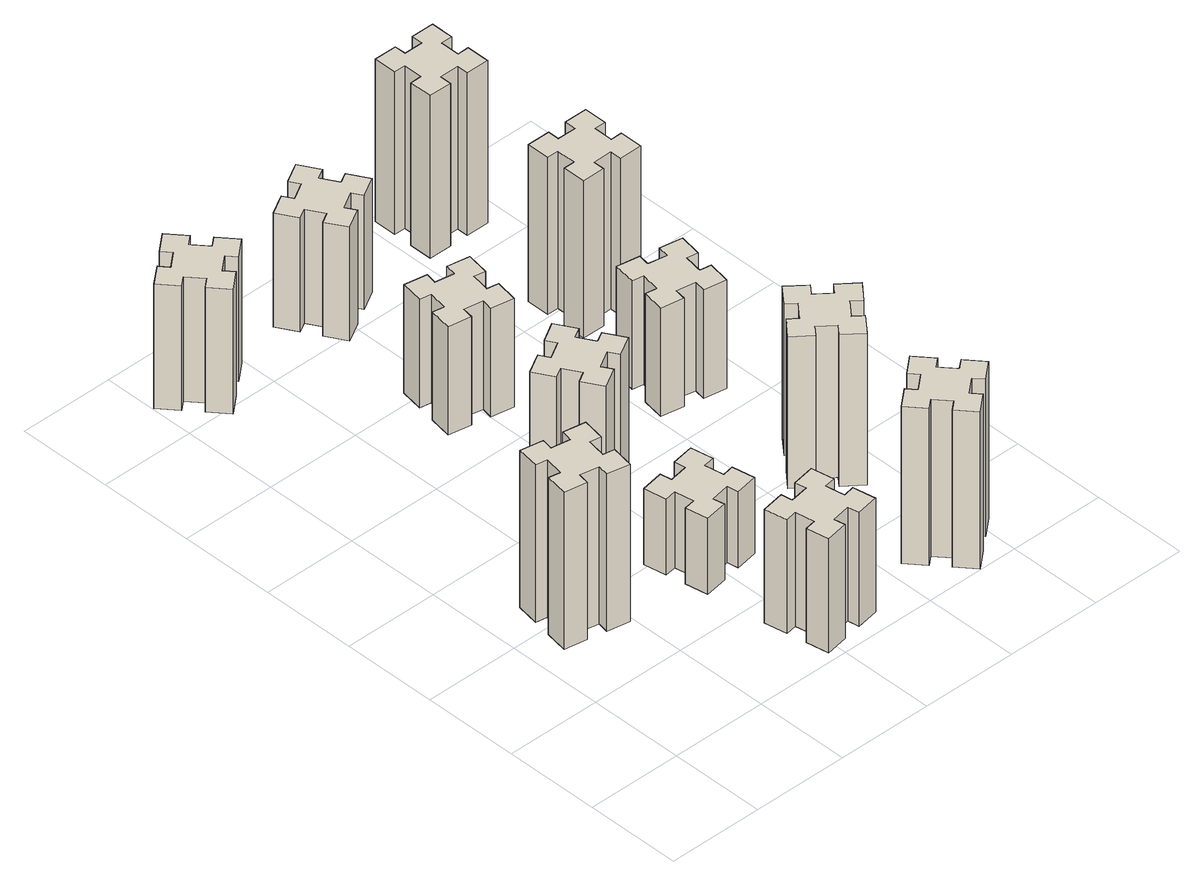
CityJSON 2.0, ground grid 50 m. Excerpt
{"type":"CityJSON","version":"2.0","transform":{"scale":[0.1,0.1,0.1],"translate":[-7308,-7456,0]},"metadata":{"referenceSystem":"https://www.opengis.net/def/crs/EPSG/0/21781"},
"CityObjects":{
"building1":{"type":"Building","attributes":{"class":"1000","function":"1000","usage":"1000","yearOfConstruction":2016,"roofType":"1000","measuredHeight":87,"storeysAboveGround":30,"storeysBelowGround":0},"geometry":[{"type":"Solid","lod":"1","boundaries":[[[[0,1,2,3,4,5,6,7,8,9,10,11,12,13,14,15,16,17,18,19]],[[17,16,20,21]],[[16,15,22,20]],[[15,14,23,22]],[[14,13,24,23]],[[13,12,25,24]],[[12,11,26,25]],[[11,10,27,26]],[[10,9,28,27]],[[9,8,29,28]],[[8,7,30,29]],[[7,6,31,30]],[[6,5,32,31]],[[5,4,33,32]],[[4,3,34,33]],[[3,2,35,34]],[[2,1,36,35]],[[1,0,37,36]],[[0,19,38,37]],[[19,18,39,38]],[[18,17,21,39]],[[24,25,26,27,28,29,30,31,32,33,34,35,36,37,38,39,21,20,22,23]]]]}]},
"building2":{"type":"Building","attributes":{"class":"1000","function":"1000","usage":"1000","yearOfConstruction":2016,"roofType":"1000","measuredHeight":63,"storeysAboveGround":30,"storeysBelowGround":0},"geometry":[{"type":"Solid","lod":"1","boundaries":[[[[40,41,42,43,44,45,46,47,48,49,50,51,52,53,54,55,56,57,58,59]],[[57,56,60,61]],[[56,55,62,60]],[[55,54,63,62]],[[54,53,64,63]],[[53,52,65,64]],[[52,51,66,65]],[[51,50,67,66]],[[50,49,68,67]],[[49,48,69,68]],[[48,47,70,69]],[[47,46,71,70]],[[46,45,72,71]],[[45,44,73,72]],[[44,43,74,73]],[[43,42,75,74]],[[42,41,76,75]],[[41,40,77,76]],[[40,59,78,77]],[[59,58,79,78]],[[58,57,61,79]],[[64,65,66,67,68,69,70,71,72,73,74,75,76,77,78,79,61,60,62,63]]]]}]},
"building3":{"type":"Building","attributes":{"class":"1000","function":"1000","usage":"1000","yearOfConstruction":2016,"roofType":"1000","measuredHeight":69,"storeysAboveGround":30,"storeysBelowGround":0},"geometry":[{"type":"Solid","lod":"1","boundaries":[[[[80,81,82,83,84,85,86,87,88,89,90,91,92,93,94,95,96,97,98,99]],[[97,96,100,101]],[[96,95,102,100]],[[95,94,103,102]],[[94,93,104,103]],[[93,92,105,104]],[[92,91,106,105]],[[91,90,107,106]],[[90,89,108,107]],[[89,88,109,108]],[[88,87,110,109]],[[87,86,111,110]],[[86,85,112,111]],[[85,84,113,112]],[[84,83,114,113]],[[83,82,115,114]],[[82,81,116,115]],[[81,80,117,116]],[[80,99,118,117]],[[99,98,119,118]],[[98,97,101,119]],[[104,105,106,107,108,109,110,111,112,113,114,115,116,117,118,119,101,100,102,103]]]]}]},
"building4":{"type":"Building","attributes":{"class":"1000","function":"1000","usage":"1000","yearOfConstruction":2016,"roofType":"1000","measuredHeight":42,"storeysAboveGround":30,"storeysBelowGround":0},"geometry":[{"type":"Solid","lod":"1","boundaries":[[[[120,121,122,123,124,125,126,127,128,129,130,131,132,133,134,135,136,137,138,139]],[[137,136,140,141]],[[136,135,142,140]],[[135,134,143,142]],[[134,133,144,143]],[[133,132,145,144]],[[132,131,146,145]],[[131,130,147,146]],[[130,129,148,147]],[[129,128,149,148]],[[128,127,150,149]],[[127,126,151,150]],[[126,125,152,151]],[[125,124,153,152]],[[124,123,154,153]],[[123,122,155,154]],[[122,121,156,155]],[[121,120,157,156]],[[120,139,158,157]],[[139,138,159,158]],[[138,137,141,159]],[[144,145,146,147,148,149,150,151,152,153,154,155,156,157,158,159,141,140,142,143]]]]}]},
"building5":{"type":"Building","attributes":{"class":"1000","function":"1000","usage":"1000","yearOfConstruction":2016,"roofType":"1000","measuredHeight":69,"storeysAboveGround":30,"storeysBelowGround":0},"geometry":[{"type":"Solid","lod":"1","boundaries":[[[[160,161,162,163,164,165,166,167,168,169,170,171,172,173,174,175,176,177,178,179]],[[177,176,180,181]],[[176,175,182,180]],[[175,174,183,182]],[[174,173,184,183]],[[173,172,185,184]],[[172,171,186,185]],[[171,170,187,186]],[[170,169,188,187]],[[169,168,189,188]],[[168,167,190,189]],[[167,166,191,190]],[[166,165,192,191]],[[165,164,193,192]],[[164,163,194,193]],[[163,162,195,194]],[[162,161,196,195]],[[161,160,197,196]],[[160,179,198,197]],[[179,178,199,198]],[[178,177,181,199]],[[184,185,186,187,188,189,190,191,192,193,194,195,196,197,198,199,181,180,182,183]]]]}]},
"building6":{"type":"Building","attributes":{"class":"1000","function":"1000","usage":"1000","yearOfConstruction":2016,"roofType":"1000","measuredHeight":60,"storeysAboveGround":30,"storeysBelowGround":0},"geometry":[{"type":"Solid","lod":"1","boundaries":[[[[200,201,202,203,204,205,206,207,208,209,210,211,212,213,214,215,216,217,218,219]],[[217,216,220,221]],[[216,215,222,220]],[[215,214,223,222]],[[214,213,224,223]],[[213,212,225,224]],[[212,211,226,225]],[[211,210,227,226]],[[210,209,228,227]],[[209,208,229,228]],[[208,207,230,229]],[[207,206,231,230]],[[206,205,232,231]],[[205,204,233,232]],[[204,203,234,233]],[[203,202,235,234]],[[202,201,236,235]],[[201,200,237,236]],[[200,219,238,237]],[[219,218,239,238]],[[218,217,221,239]],[[224,225,226,227,228,229,230,231,232,233,234,235,236,237,238,239,221,220,222,223]]]]}]},
"building7":{"type":"Building","attributes":{"class":"1000","function":"1000","usage":"1000","yearOfConstruction":2016,"roofType":"1000","measuredHeight":87,"storeysAboveGround":30,"storeysBelowGround":0},"geometry":[{"type":"Solid","lod":"1","boundaries":[[[[240,241,242,243,244,245,246,247,248,249,250,251,252,253,254,255,256,257,258,259]],[[257,256,260,261]],[[256,255,262,260]],[[255,254,263,262]],[[254,253,264,263]],[[253,252,265,264]],[[252,251,266,265]],[[251,250,267,266]],[[250,249,268,267]],[[249,248,269,268]],[[248,247,270,269]],[[247,246,271,270]],[[246,245,272,271]],[[245,244,273,272]],[[244,243,274,273]],[[243,242,275,274]],[[242,241,276,275]],[[241,240,277,276]],[[240,259,278,277]],[[259,258,279,278]],[[258,257,261,279]],[[264,265,266,267,268,269,270,271,272,273,274,275,276,277,278,279,261,260,262,263]]]]}]},
"building8":{"type":"Building","attributes":{"class":"1000","function":"1000","usage":"1000","yearOfConstruction":2016,"roofType":"1000","measuredHeight":63,"storeysAboveGround":30,"storeysBelowGround":0},"geometry":[{"type":"Solid","lod":"1","boundaries":[[[[280,281,282,283,284,285,286,287,288,289,290,291,292,293,294,295,296,297,298,299]],[[297,296,300,301]],[[296,295,302,300]],[[295,294,303,302]],[[294,293,304,303]],[[293,292,305,304]],[[292,291,306,305]],[[291,290,307,306]],[[290,289,308,307]],[[289,288,309,308]],[[288,287,310,309]],[[287,286,311,310]],[[286,285,312,311]],[[285,284,313,312]],[[284,283,314,313]],[[283,282,315,314]],[[282,281,316,315]],[[281,280,317,316]],[[280,299,318,317]],[[299,298,319,318]],[[298,297,301,319]],[[304,305,306,307,308,309,310,311,312,313,314,315,316,317,318,319,301,300,302,303]]]]}]},
"building9":{"type":"Building","attributes":{"class":"1000","function":"1000","usage":"1000","yearOfConstruction":2016,"roofType":"1000","measuredHeight":84,"storeysAboveGround":30,"storeysBelowGround":0},"geometry":[{"type":"Solid","lod":"1","boundaries":[[[[320,321,322,323,324,325,326,327,328,329,330,331,332,333,334,335,336,337,338,339]],[[337,336,340,341]],[[336,335,342,340]],[[335,334,343,342]],[[334,333,344,343]],[[333,332,345,344]],[[332,331,346,345]],[[331,330,347,346]],[[330,329,348,347]],[[329,328,349,348]],[[328,327,350,349]],[[327,326,351,350]],[[326,325,352,351]],[[325,324,353,352]],[[324,323,354,353]],[[323,322,355,354]],[[322,321,356,355]],[[321,320,357,356]],[[320,339,358,357]],[[339,338,359,358]],[[338,337,341,359]],[[344,345,346,347,348,349,350,351,352,353,354,355,356,357,358,359,341,340,342,343]]]]}]},
"building10":{"type":"Building","attributes":{"class":"1000","function":"1000","usage":"1000","yearOfConstruction":2016,"roofType":"1000","measuredHeight":60,"storeysAboveGround":30,"storeysBelowGround":0},"geometry":[{"type":"Solid","lod":"1","boundaries":[[[[360,361,362,363,364,365,366,367,368,369,370,371,372,373,374,375,376,377,378,379]],[[377,376,380,381]],[[376,375,382,380]],[[375,374,383,382]],[[374,373,384,383]],[[373,372,385,384]],[[372,371,386,385]],[[371,370,387,386]],[[370,369,388,387]],[[369,368,389,388]],[[368,367,390,389]],[[367,366,391,390]],[[366,365,392,391]],[[365,364,393,392]],[[364,363,394,393]],[[363,362,395,394]],[[362,361,396,395]],[[361,360,397,396]],[[360,379,398,397]],[[379,378,399,398]],[[378,377,381,399]],[[384,385,386,387,388,389,390,391,392,393,394,395,396,397,398,399,381,380,382,383]]]]}]},
"building11":{"type":"Building","attributes":{"class":"1000","function":"1000","usage":"1000","yearOfConstruction":2016,"roofType":"1000","measuredHeight":87,"storeysAboveGround":30,"storeysBelowGround":0},"geometry":[{"type":"Solid","lod":"1","boundaries":[[[[400,401,402,403,404,405,406,407,408,409,410,411,412,413,414,415,416,417,418,419]],[[417,416,420,421]],[[416,415,422,420]],[[415,414,423,422]],[[414,413,424,423]],[[413,412,425,424]],[[412,411,426,425]],[[411,410,427,426]],[[410,409,428,427]],[[409,408,429,428]],[[408,407,430,429]],[[407,406,431,430]],[[406,405,432,431]],[[405,404,433,432]],[[404,403,434,433]],[[403,402,435,434]],[[402,401,436,435]],[[401,400,437,436]],[[400,419,438,437]],[[419,418,439,438]],[[418,417,421,439]],[[424,425,426,427,428,429,430,431,432,433,434,435,436,437,438,439,421,420,422,423]]]]}]},
"building12":{"type":"Building","attributes":{"class":"1000","function":"1000","usage":"1000","yearOfConstruction":2016,"roofType":"1000","measuredHeight":90,"storeysAboveGround":30,"storeysBelowGround":0},"geometry":[{"type":"Solid","lod":"1","boundaries":[[[[440,441,442,443,444,445,446,447,448,449,450,451,452,453,454,455,456,457,458,459]],[[457,456,460,461]],[[456,455,462,460]],[[455,454,463,462]],[[454,453,464,463]],[[453,452,465,464]],[[452,451,466,465]],[[451,450,467,466]],[[450,449,468,467]],[[449,448,469,468]],[[448,447,470,469]],[[447,446,471,470]],[[446,445,472,471]],[[445,444,473,472]],[[444,443,474,473]],[[443,442,475,474]],[[442,441,476,475]],[[441,440,477,476]],[[440,459,478,477]],[[459,458,479,478]],[[458,457,461,479]],[[464,465,466,467,468,469,470,471,472,473,474,475,476,477,478,479,461,460,462,463]]]]}]}
},
"vertices":[
[445,917,0],[462,1015,0],[521,1005,0],[542,1123,0],[424,1144,0],[414,1085,0],[315,1102,0],[326,1161,0],[207,1182,0],[187,1064,0],[246,1054,0],[228,955,0],[169,966,0],[148,847,0],[267,827,0],[277,886,0],[375,868,0],[365,809,0],[483,788,0],[504,907,0],[375,868,870],[365,809,870],[277,886,870],[267,827,870],[148,847,870],[169,966,870],[228,955,870],[246,1054,870],[187,1064,870],[207,1182,870],[326,1161,870],[315,1102,870],[414,1085,870],[424,1144,870],[542,1123,870],[521,1005,870],[462,1015,870],[445,917,870],[504,907,870],[483,788,870],
[1055,128,0],[1154,146,0],[1164,87,0],[1282,107,0],[1261,226,0],[1202,215,0],[1185,314,0],[1244,324,0],[1223,442,0],[1105,421,0],[1115,362,0],[1017,345,0],[1007,404,0],[888,383,0],[909,265,0],[968,275,0],[986,177,0],[927,167,0],[947,48,0],[1066,69,0],[986,177,630],[927,167,630],[968,275,630],[909,265,630],[888,383,630],[1007,404,630],[1017,345,630],[1115,362,630],[1105,421,630],[1223,442,630],[1244,324,630],[1185,314,630],[1202,215,630],[1261,226,630],[1282,107,630],[1164,87,630],[1154,146,630],[1055,128,630],[1066,69,630],[947,48,630],
[278,3089,0],[354,3153,0],[393,3107,0],[485,3184,0],[408,3276,0],[362,3238,0],[297,3314,0],[343,3353,0],[266,3445,0],[174,3368,0],[213,3322,0],[136,3257,0],[98,3303,0],[6,3226,0],[83,3134,0],[129,3173,0],[193,3096,0],[147,3058,0],[224,2966,0],[316,3043,0],[193,3096,690],[147,3058,690],[129,3173,690],[83,3134,690],[6,3226,690],[98,3303,690],[136,3257,690],[213,3322,690],[174,3368,690],[266,3445,690],[343,3353,690],[297,3314,690],[362,3238,690],[408,3276,690],[485,3184,690],[393,3107,690],[354,3153,690],[278,3089,690],[316,3043,690],[224,2966,690],
[1015,1002,0],[917,985,0],[907,1044,0],[788,1023,0],[809,905,0],[868,915,0],[886,817,0],[827,807,0],[847,688,0],[966,709,0],[955,768,0],[1054,786,0],[1064,727,0],[1182,747,0],[1161,866,0],[1102,855,0],[1085,954,0],[1144,964,0],[1123,1082,0],[1005,1061,0],[1085,954,420],[1144,964,420],[1102,855,420],[1161,866,420],[1182,747,420],[1064,727,420],[1054,786,420],[955,768,420],[966,709,420],[847,688,420],[827,807,420],[886,817,420],[868,915,420],[809,905,420],[788,1023,420],[907,1044,420],[917,985,420],[1015,1002,420],[1005,1061,420],[1123,1082,420],
[865,1614,0],[915,1527,0],[863,1497,0],[923,1393,0],[1027,1453,0],[997,1505,0],[1084,1555,0],[1114,1503,0],[1218,1563,0],[1158,1667,0],[1106,1637,0],[1056,1724,0],[1108,1754,0],[1048,1858,0],[944,1798,0],[974,1746,0],[887,1696,0],[857,1748,0],[753,1688,0],[813,1584,0],[887,1696,690],[857,1748,690],[974,1746,690],[944,1798,690],[1048,1858,690],[1108,1754,690],[1056,1724,690],[1106,1637,690],[1158,1667,690],[1218,1563,690],[1114,1503,690],[1084,1555,690],[997,1505,690],[1027,1453,690],[923,1393,690],[863,1497,690],[915,1527,690],[865,1614,690],[813,1584,690],[753,1688,690],
[886,2434,0],[868,2335,0],[809,2346,0],[788,2227,0],[907,2207,0],[917,2266,0],[1015,2248,0],[1005,2189,0],[1123,2168,0],[1144,2287,0],[1085,2297,0],[1102,2395,0],[1161,2385,0],[1182,2503,0],[1064,2524,0],[1054,2465,0],[955,2482,0],[966,2541,0],[847,2562,0],[827,2444,0],[955,2482,600],[966,2541,600],[1054,2465,600],[1064,2524,600],[1182,2503,600],[1161,2385,600],[1102,2395,600],[1085,2297,600],[1144,2287,600],[1123,2168,600],[1005,2189,600],[1015,2248,600],[917,2266,600],[907,2207,600],[788,2227,600],[809,2346,600],[868,2335,600],[886,2434,600],[827,2444,600],[847,2562,600],
[1858,129,0],[1934,193,0],[1973,147,0],[2065,224,0],[1988,316,0],[1942,278,0],[1877,354,0],[1923,393,0],[1846,485,0],[1754,408,0],[1793,362,0],[1716,297,0],[1678,343,0],[1586,266,0],[1663,174,0],[1709,213,0],[1773,136,0],[1727,98,0],[1804,6,0],[1896,83,0],[1773,136,870],[1727,98,870],[1709,213,870],[1663,174,870],[1586,266,870],[1678,343,870],[1716,297,870],[1793,362,870],[1754,408,870],[1846,485,870],[1923,393,870],[1877,354,870],[1942,278,870],[1988,316,870],[2065,224,870],[1973,147,870],[1934,193,870],[1858,129,870],[1896,83,870],[1804,6,870],
[1106,3217,0],[1056,3304,0],[1108,3334,0],[1048,3438,0],[944,3378,0],[974,3326,0],[887,3276,0],[857,3328,0],[753,3268,0],[813,3164,0],[865,3194,0],[915,3107,0],[863,3077,0],[923,2973,0],[1027,3033,0],[997,3085,0],[1084,3135,0],[1114,3083,0],[1218,3143,0],[1158,3247,0],[1084,3135,630],[1114,3083,630],[997,3085,630],[1027,3033,630],[923,2973,630],[863,3077,630],[915,3107,630],[865,3194,630],[813,3164,630],[753,3268,630],[857,3328,630],[887,3276,630],[974,3326,630],[944,3378,630],[1048,3438,630],[1108,3334,630],[1056,3304,630],[1106,3217,630],[1158,3247,630],[1218,3143,630],
[1877,876,0],[1942,953,0],[1988,914,0],[2065,1006,0],[1973,1083,0],[1934,1037,0],[1858,1102,0],[1896,1148,0],[1804,1225,0],[1727,1133,0],[1773,1094,0],[1709,1018,0],[1663,1056,0],[1586,964,0],[1678,887,0],[1716,933,0],[1793,869,0],[1754,823,0],[1846,746,0],[1923,838,0],[1793,869,840],[1754,823,840],[1716,933,840],[1678,887,840],[1586,964,840],[1663,1056,840],[1709,1018,840],[1773,1094,840],[1727,1133,840],[1804,1225,840],[1896,1148,840],[1858,1102,840],[1934,1037,840],[1973,1083,840],[2065,1006,840],[1988,914,840],[1942,953,840],[1877,876,840],[1923,838,840],[1846,746,840],
[1657,1726,0],[1755,1708,0],[1745,1649,0],[1863,1628,0],[1884,1747,0],[1825,1757,0],[1842,1855,0],[1901,1845,0],[1922,1963,0],[1804,1984,0],[1794,1925,0],[1695,1942,0],[1706,2001,0],[1587,2022,0],[1567,1904,0],[1626,1894,0],[1608,1795,0],[1549,1806,0],[1528,1687,0],[1647,1667,0],[1608,1795,600],[1549,1806,600],[1626,1894,600],[1567,1904,600],[1587,2022,600],[1706,2001,600],[1695,1942,600],[1794,1925,600],[1804,1984,600],[1922,1963,600],[1901,1845,600],[1842,1855,600],[1825,1757,600],[1884,1747,600],[1863,1628,600],[1745,1649,600],[1755,1708,600],[1657,1726,600],[1647,1667,600],[1528,1687,600],
[1875,2575,0],[1775,2575,0],[1775,2635,0],[1655,2635,0],[1655,2515,0],[1715,2515,0],[1715,2415,0],[1655,2415,0],[1655,2295,0],[1775,2295,0],[1775,2355,0],[1875,2355,0],[1875,2295,0],[1995,2295,0],[1995,2415,0],[1935,2415,0],[1935,2515,0],[1995,2515,0],[1995,2635,0],[1875,2635,0],[1935,2515,870],[1995,2515,870],[1935,2415,870],[1995,2415,870],[1995,2295,870],[1875,2295,870],[1875,2355,870],[1775,2355,870],[1775,2295,870],[1655,2295,870],[1655,2415,870],[1715,2415,870],[1715,2515,870],[1655,2515,870],[1655,2635,870],[1775,2635,870],[1775,2575,870],[1875,2575,870],[1875,2635,870],[1995,2635,870],
[1675,3195,0],[1775,3195,0],[1775,3135,0],[1895,3135,0],[1895,3255,0],[1835,3255,0],[1835,3355,0],[1895,3355,0],[1895,3475,0],[1775,3475,0],[1775,3415,0],[1675,3415,0],[1675,3475,0],[1555,3475,0],[1555,3355,0],[1615,3355,0],[1615,3255,0],[1555,3255,0],[1555,3135,0],[1675,3135,0],[1615,3255,900],[1555,3255,900],[1615,3355,900],[1555,3355,900],[1555,3475,900],[1675,3475,900],[1675,3415,900],[1775,3415,900],[1775,3475,900],[1895,3475,900],[1895,3355,900],[1835,3355,900],[1835,3255,900],[1895,3255,900],[1895,3135,900],[1775,3135,900],[1775,3195,900],[1675,3195,900],[1675,3135,900],[1555,3135,900]
]}
